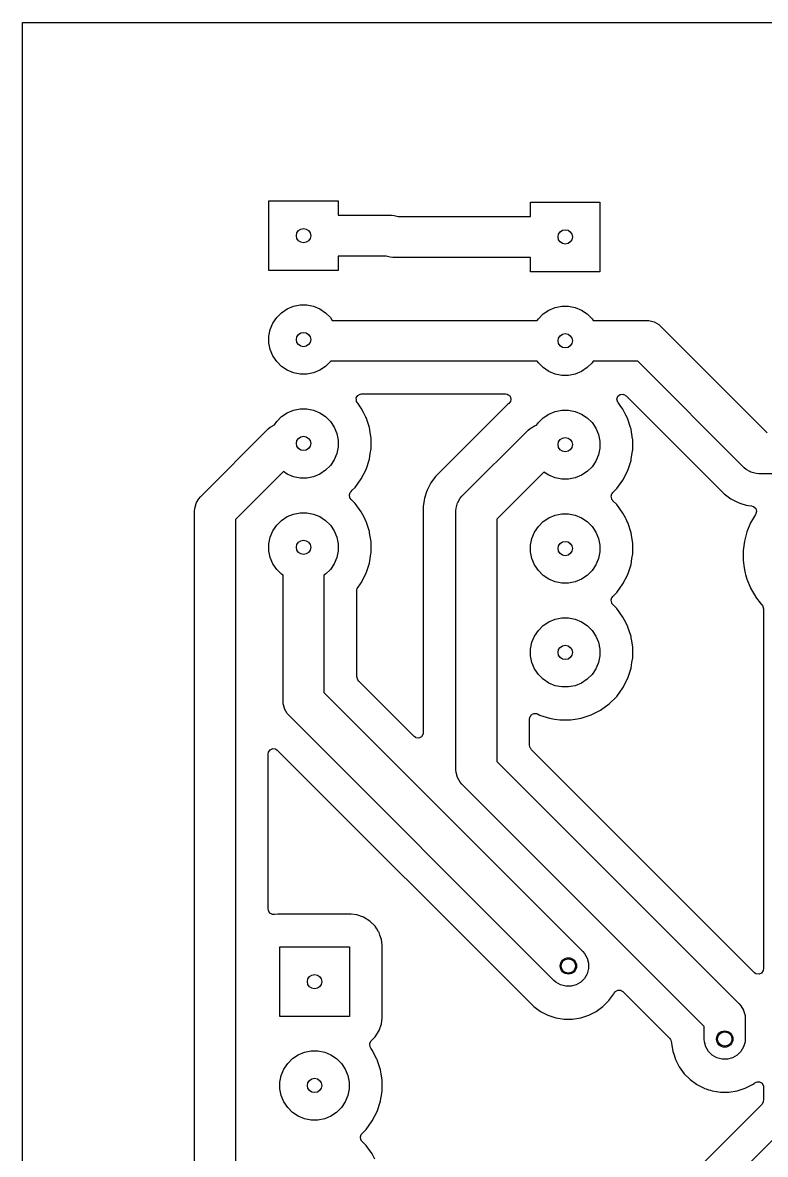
# Model space of a CAD drawing. Header units: millimetres. Extents: x 20 to 124, y -124 to -20.
# Drawn here: x 20 to 38.16, y -47.67 to -20 of the extents above; entities that cross this region are included whole.
import ezdxf

# ---------------------------------------------------------------- set-up
doc = ezdxf.new("R2010")
doc.units = ezdxf.units.MM
doc.layers.add('B.Cu', color=153, linetype='CONTINUOUS', true_color=0x4d7fc4)
doc.layers.add('Edge.Cuts', color=254, linetype='CONTINUOUS', true_color=0xd0d2cd)

msp = doc.modelspace()

# ---------------------------------------------------------------- linework, layer by layer
at = {"layer": 'B.Cu', "linetype": 'CONTINUOUS'}
for p, q in [((26.02, -26.06), (26.02, -24.36)), ((26.02, -24.36), (27.72, -24.36)), ((27.72, -24.36), (27.72, -24.71)), ((32.42, -24.74), (32.42, -24.39)), ((32.42, -24.39), (34.12, -24.39)), ((34.12, -24.39), (34.12, -26.09)), ((27.72, -24.71), (29.0217, -24.71)), ((29.0217, -24.71), (29.086948, -24.714277)), ((29.086948, -24.714277), (29.086963, -24.714277)), ((29.086963, -24.714277), (29.182962, -24.74)), ((29.182962, -24.74), (31.1183, -24.74)), ((31.1183, -24.74), (31.4025, -24.74)), ((31.4025, -24.74), (32.42, -24.74)), ((28.890438, -25.71), (27.72, -25.71)), ((27.72, -25.71), (27.72, -26.06)), ((28.986437, -25.735723), (28.890438, -25.71)), ((28.986452, -25.735723), (28.986437, -25.735723)), ((29.0517, -25.74), (28.986452, -25.735723)), ((31.1183, -25.74), (29.0517, -25.74)), ((31.4025, -25.74), (31.1183, -25.74)), ((32.42, -25.74), (31.4025, -25.74)), ((32.42, -26.09), (32.42, -25.74)), ((27.72, -26.06), (26.02, -26.06)), ((34.12, -26.09), (32.42, -26.09)), ((26.212941, -27.210766), (26.330766, -27.092941)), ((26.330766, -27.092941), (26.469313, -27.000367)), ((26.469313, -27.000367), (26.623258, -26.936601)), ((26.623258, -26.936601), (26.786685, -26.904093)), ((26.786685, -26.904093), (26.953315, -26.904093)), ((26.953315, -26.904093), (27.116742, -26.936601)), ((27.116742, -26.936601), (27.270687, -27.000367)), ((27.270687, -27.000367), (27.409234, -27.092941)), ((27.409234, -27.092941), (27.527059, -27.210766)), ((32.730766, -27.122941), (32.869313, -27.030367)), ((32.869313, -27.030367), (33.023258, -26.966601)), ((33.023258, -26.966601), (33.186685, -26.934093)), ((33.186685, -26.934093), (33.353315, -26.934093)), ((33.353315, -26.934093), (33.516742, -26.966601)), ((33.516742, -26.966601), (33.670687, -27.030367)), ((33.670687, -27.030367), (33.809234, -27.122941)), ((26.056601, -27.503258), (26.120367, -27.349313)), ((26.120367, -27.349313), (26.212941, -27.210766)), ((27.527059, -27.210766), (27.57332, -27.28)), ((27.57332, -27.28), (32.586726, -27.28)), ((32.586726, -27.28), (32.612941, -27.240766)), ((32.612941, -27.240766), (32.730766, -27.122941)), ((33.809234, -27.122941), (33.927059, -27.240766)), ((33.927059, -27.240766), (33.953274, -27.28)), ((33.953274, -27.28), (35.2523, -27.28)), ((35.2523, -27.28), (35.317548, -27.284277)), ((35.317548, -27.284277), (35.317563, -27.284277)), ((35.317563, -27.284277), (35.443642, -27.31806)), ((35.443642, -27.31806), (35.556681, -27.383323)), ((35.556681, -27.383323), (35.556696, -27.383338)), ((35.556696, -27.383338), (35.605853, -27.426447)), ((26.024093, -27.666685), (26.056601, -27.503258)), ((26.024093, -27.833315), (26.024093, -27.666685)), ((35.605853, -27.426447), (38.209407, -30.03)), ((26.056601, -27.996742), (26.024093, -27.833315)), ((26.120367, -28.150687), (26.056601, -27.996742)), ((26.212941, -28.289234), (26.120367, -28.150687)), ((26.330766, -28.407059), (26.212941, -28.289234)), ((26.469313, -28.499633), (26.330766, -28.407059)), ((26.623258, -28.563399), (26.469313, -28.499633)), ((27.270687, -28.499633), (27.116742, -28.563399)), ((27.409234, -28.407059), (27.270687, -28.499633)), ((27.527059, -28.289234), (27.409234, -28.407059)), ((27.533229, -28.28), (27.527059, -28.289234)), ((32.586726, -28.28), (27.533229, -28.28)), ((32.612941, -28.319234), (32.586726, -28.28)), ((32.730766, -28.437059), (32.612941, -28.319234)), ((32.869313, -28.529633), (32.730766, -28.437059)), ((33.809234, -28.437059), (33.670687, -28.529633)), ((33.927059, -28.319234), (33.809234, -28.437059)), ((33.953274, -28.28), (33.927059, -28.319234)), ((35.045194, -28.28), (33.953274, -28.28)), ((37.648746, -30.883553), (35.045194, -28.28)), ((26.786685, -28.595907), (26.623258, -28.563399)), ((26.953315, -28.595907), (26.786685, -28.595907)), ((27.116742, -28.563399), (26.953315, -28.595907)), ((33.023258, -28.593399), (32.869313, -28.529633)), ((33.186685, -28.625907), (33.023258, -28.593399)), ((33.353315, -28.625907), (33.186685, -28.625907)), ((33.516742, -28.593399), (33.353315, -28.625907)), ((33.670687, -28.529633), (33.516742, -28.593399)), ((28.160091, -29.178637), (28.194451, -29.1178)), ((28.162526, -29.22124), (28.160091, -29.178637)), ((28.16142, -29.225996), (28.162526, -29.22124)), ((28.16306, -29.230594), (28.16142, -29.225996)), ((28.164077, -29.248391), (28.16306, -29.230594)), ((28.168431, -29.260591), (28.164077, -29.248391)), ((28.184895, -29.291795), (28.168431, -29.260591)), ((28.184897, -29.291802), (28.184895, -29.291795)), ((28.194354, -29.304818), (28.184897, -29.291802)), ((28.281634, -29.424949), (28.194354, -29.304818)), ((28.194451, -29.1178), (28.251071, -29.086361)), ((28.251071, -29.086361), (28.258543, -29.084511)), ((28.258543, -29.084511), (28.260071, -29.084133)), ((28.260071, -29.084133), (28.289865, -29.0805)), ((28.289865, -29.0805), (31.80732, -29.0805)), ((31.866064, -29.328048), (30.106338, -31.087775)), ((31.80732, -29.0805), (31.842247, -29.085521)), ((31.842247, -29.085521), (31.8531, -29.088707)), ((31.8531, -29.088707), (31.8681, -29.098345)), ((31.866086, -29.328028), (31.866064, -29.328048)), ((31.889772, -29.31082), (31.866086, -29.328028)), ((31.8681, -29.098345), (31.885212, -29.10337)), ((31.885212, -29.10337), (31.896884, -29.116841)), ((31.929682, -29.262013), (31.889772, -29.31082)), ((31.896884, -29.116841), (31.911881, -29.126477)), ((31.911881, -29.126477), (31.91929, -29.142698)), ((31.91929, -29.142698), (31.930967, -29.156174)), ((31.930968, -29.259197), (31.929682, -29.262013)), ((31.930967, -29.156174), (31.933503, -29.173816)), ((31.930971, -29.25919), (31.930968, -29.259197)), ((31.940911, -29.225332), (31.930971, -29.259183)), ((31.930971, -29.259183), (31.930971, -29.25919)), ((31.933503, -29.173816), (31.94091, -29.190031)), ((31.94091, -29.190031), (31.938373, -29.207682)), ((31.938373, -29.207682), (31.940911, -29.225332)), ((34.534935, -29.203414), (34.557474, -29.137279)), ((34.547368, -29.253624), (34.534935, -29.203414)), ((34.544512, -29.254643), (34.547368, -29.253624)), ((34.546632, -29.260586), (34.544512, -29.254643)), ((34.551267, -29.269372), (34.546632, -29.260586)), ((34.551729, -29.271235), (34.551267, -29.269372)), ((34.554212, -29.275489), (34.551729, -29.271235)), ((34.554428, -29.275362), (34.554212, -29.275489)), ((34.563102, -29.291803), (34.554428, -29.275362)), ((34.557474, -29.137279), (34.61219, -29.093829)), ((34.614095, -29.361989), (34.563102, -29.291803)), ((34.61219, -29.093829), (34.681711, -29.086858)), ((34.681711, -29.086858), (34.693739, -29.089745)), ((34.693739, -29.089745), (34.704603, -29.092935)), ((34.704603, -29.092935), (34.757345, -29.12423)), ((34.757345, -29.12423), (37.155081, -31.521966)), ((26.330766, -29.632941), (26.469313, -29.540367)), ((26.469313, -29.540367), (26.623258, -29.476601)), ((26.623258, -29.476601), (26.786685, -29.444093)), ((26.786685, -29.444093), (26.953315, -29.444093)), ((26.953315, -29.444093), (27.116742, -29.476601)), ((27.116742, -29.476601), (27.270687, -29.540367)), ((27.270687, -29.540367), (27.409234, -29.632941)), ((28.335298, -29.530269), (28.281634, -29.424949)), ((28.336312, -29.53226), (28.335298, -29.530269)), ((28.396292, -29.649976), (28.336312, -29.53226)), ((32.730766, -29.662941), (32.869313, -29.570367)), ((32.869313, -29.570367), (33.023258, -29.506601)), ((33.023258, -29.506601), (33.186685, -29.474093)), ((33.186685, -29.474093), (33.353315, -29.474093)), ((33.353315, -29.474093), (33.516742, -29.506601)), ((33.516742, -29.506601), (33.670687, -29.570367)), ((33.670687, -29.570367), (33.809234, -29.662941)), ((34.681634, -29.454949), (34.614095, -29.361989)), ((34.754528, -29.598011), (34.681634, -29.454949)), ((34.784293, -29.656428), (34.754528, -29.598011)), ((26.057219, -29.893323), (26.155665, -29.836484)), ((26.155665, -29.836484), (26.212941, -29.750766)), ((26.212941, -29.750766), (26.330766, -29.632941)), ((27.409234, -29.632941), (27.527059, -29.750766)), ((27.527059, -29.750766), (27.619633, -29.889313)), ((28.397022, -29.651224), (28.396292, -29.649976)), ((28.397329, -29.652012), (28.397022, -29.651224)), ((28.399577, -29.656423), (28.397329, -29.652012)), ((28.399577, -29.656425), (28.399577, -29.656423)), ((28.399579, -29.656428), (28.399577, -29.656425)), ((28.47986, -29.903507), (28.399579, -29.656428)), ((32.408919, -29.923323), (32.521958, -29.85806)), ((32.521958, -29.85806), (32.569873, -29.84522)), ((32.569873, -29.84522), (32.612941, -29.780766)), ((32.612941, -29.780766), (32.730766, -29.662941)), ((33.809234, -29.662941), (33.927059, -29.780766)), ((33.927059, -29.780766), (34.019633, -29.919313)), ((34.796292, -29.679976), (34.784293, -29.656428)), ((34.797026, -29.681229), (34.796292, -29.679976)), ((34.797338, -29.682029), (34.797026, -29.681229)), ((34.799577, -29.686423), (34.797338, -29.682029)), ((34.799577, -29.686425), (34.799577, -29.686423)), ((34.799579, -29.686428), (34.799577, -29.686425)), ((34.802187, -29.694456), (34.799579, -29.686428)), ((34.802189, -29.69446), (34.802187, -29.694456)), ((34.870113, -29.90351), (34.802189, -29.69446)), ((24.351847, -31.592647), (26.008047, -29.936446)), ((26.008047, -29.936446), (26.057211, -29.89333)), ((26.057211, -29.89333), (26.057219, -29.893323)), ((27.619633, -29.889313), (27.683399, -30.043258)), ((27.683399, -30.043258), (27.715907, -30.206685)), ((28.498947, -30.024021), (28.47986, -29.903507)), ((28.5205, -30.160097), (28.498947, -30.024021)), ((28.5205, -30.419902), (28.5205, -30.160097)), ((30.744747, -31.581447), (32.359747, -29.966447)), ((32.359747, -29.966447), (32.408903, -29.923338)), ((32.408903, -29.923338), (32.408919, -29.923323)), ((34.019633, -29.919313), (34.083399, -30.073258)), ((34.083399, -30.073258), (34.115907, -30.236685)), ((34.87986, -29.933507), (34.870113, -29.90351)), ((34.882473, -29.950007), (34.87986, -29.933507)), ((34.918582, -30.177986), (34.882473, -29.950007)), ((27.715907, -30.373315), (27.683399, -30.536742)), ((27.715907, -30.206685), (27.715907, -30.373315)), ((28.502539, -30.533298), (28.5205, -30.419902)), ((34.115907, -30.403315), (34.083399, -30.566742)), ((34.115907, -30.236685), (34.115907, -30.403315)), ((34.9205, -30.190098), (34.918582, -30.177986)), ((34.9205, -30.449901), (34.9205, -30.190098)), ((27.619633, -30.690687), (27.527059, -30.829234)), ((27.683399, -30.536742), (27.619633, -30.690687)), ((28.399579, -30.923572), (28.47986, -30.676493)), ((28.47986, -30.676493), (28.502539, -30.533298)), ((34.083399, -30.566742), (34.019633, -30.720687)), ((34.799579, -30.953572), (34.87986, -30.706493)), ((34.87986, -30.706493), (34.884611, -30.676496)), ((34.884611, -30.676496), (34.917005, -30.471968)), ((34.917005, -30.471967), (34.9205, -30.449901)), ((34.917005, -30.471968), (34.917005, -30.471967)), ((26.379251, -30.979455), (25.2054, -32.153306)), ((26.469313, -31.039633), (26.379251, -30.979455)), ((27.409234, -30.947059), (27.270687, -31.039633)), ((27.527059, -30.829234), (27.409234, -30.947059)), ((28.281634, -31.155051), (28.399579, -30.923572)), ((32.750296, -30.990109), (31.5983, -32.142106)), ((32.869313, -31.069633), (32.750296, -30.990109)), ((33.809234, -30.977059), (33.670687, -31.069633)), ((33.927059, -30.859234), (33.809234, -30.977059)), ((34.019633, -30.720687), (33.927059, -30.859234)), ((34.681634, -31.185051), (34.799579, -30.953572)), ((37.69791, -30.926668), (37.648746, -30.883553)), ((37.697919, -30.926677), (37.69791, -30.926668)), ((37.788199, -30.9788), (37.697919, -30.926677)), ((37.810958, -30.99194), (37.788199, -30.9788)), ((37.937037, -31.025723), (37.810958, -30.99194)), ((26.623258, -31.103399), (26.469313, -31.039633)), ((26.786685, -31.135907), (26.623258, -31.103399)), ((26.953315, -31.135907), (26.786685, -31.135907)), ((27.116742, -31.103399), (26.953315, -31.135907)), ((27.270687, -31.039633), (27.116742, -31.103399)), ((28.128931, -31.365229), (28.281634, -31.155051)), ((29.986014, -31.253386), (29.968717, -31.287335)), ((29.986016, -31.253383), (29.986014, -31.253386)), ((30.098199, -31.098978), (29.986016, -31.253383)), ((30.106336, -31.087778), (30.098199, -31.098978)), ((30.106338, -31.087776), (30.106336, -31.087778)), ((30.106338, -31.087775), (30.106338, -31.087776)), ((33.023258, -31.133399), (32.869313, -31.069633)), ((33.186685, -31.165907), (33.023258, -31.133399)), ((33.353315, -31.165907), (33.186685, -31.165907)), ((33.516742, -31.133399), (33.353315, -31.165907)), ((33.670687, -31.069633), (33.516742, -31.133399)), ((34.528931, -31.395229), (34.681634, -31.185051)), ((37.937052, -31.025723), (37.937037, -31.025723)), ((38.0023, -31.03), (37.937052, -31.025723)), ((38.557191, -31.03), (38.0023, -31.03)), ((27.990952, -31.550051), (27.991081, -31.548242)), ((27.991081, -31.548242), (28.010447, -31.490047)), ((28.010447, -31.490047), (28.01464, -31.483523)), ((28.01464, -31.483523), (28.031258, -31.462901)), ((28.031258, -31.462901), (28.058379, -31.435781)), ((28.058379, -31.435781), (28.128931, -31.365229)), ((29.888086, -31.451145), (29.829821, -31.630467)), ((29.888089, -31.451137), (29.888086, -31.451145)), ((29.891572, -31.44042), (29.888089, -31.451137)), ((29.892632, -31.436658), (29.891572, -31.44042)), ((29.962049, -31.300421), (29.892632, -31.436658)), ((29.968717, -31.287335), (29.962049, -31.300421)), ((34.391081, -31.578242), (34.410447, -31.520047)), ((34.410447, -31.520047), (34.41464, -31.513523)), ((34.41464, -31.513523), (34.431263, -31.492896)), ((34.431263, -31.492896), (34.451841, -31.472319)), ((34.451841, -31.472319), (34.528931, -31.395229)), ((37.155081, -31.521966), (37.320689, -31.642287)), ((24.209677, -31.880937), (24.24346, -31.754858)), ((24.24346, -31.754858), (24.254798, -31.73522)), ((24.254798, -31.73522), (24.308723, -31.641819)), ((24.308723, -31.641819), (24.308738, -31.641803)), ((24.308738, -31.641803), (24.351847, -31.592647)), ((28.005618, -31.617455), (27.990952, -31.550051)), ((28.005804, -31.618311), (28.005618, -31.617455)), ((28.013296, -31.632032), (28.005804, -31.618311)), ((28.034448, -31.660288), (28.013296, -31.632032)), ((28.128931, -31.754771), (28.034448, -31.660288)), ((28.281634, -31.964949), (28.128931, -31.754771)), ((29.822125, -31.679066), (29.7978, -31.832648)), ((29.829821, -31.630467), (29.822125, -31.679065)), ((29.822125, -31.679065), (29.822125, -31.679066)), ((30.602577, -31.869737), (30.63636, -31.743658)), ((30.63636, -31.743658), (30.641232, -31.73522)), ((30.641232, -31.73522), (30.701623, -31.630619)), ((30.701623, -31.630619), (30.701638, -31.630603)), ((30.701638, -31.630603), (30.744747, -31.581447)), ((34.390952, -31.580051), (34.391081, -31.578242)), ((34.405804, -31.648311), (34.390952, -31.580051)), ((34.413296, -31.662032), (34.405804, -31.648311)), ((34.432582, -31.687796), (34.413296, -31.662032)), ((34.434448, -31.690288), (34.432582, -31.687796)), ((34.528931, -31.784771), (34.434448, -31.690288)), ((34.681634, -31.994949), (34.528931, -31.784771)), ((37.320689, -31.642287), (37.381768, -31.673408)), ((37.381768, -31.673408), (37.503081, -31.73522)), ((37.503081, -31.73522), (37.563253, -31.754771)), ((37.563253, -31.754771), (37.697765, -31.798477)), ((37.697765, -31.798477), (37.697767, -31.798477)), ((37.697767, -31.798477), (37.697769, -31.798478)), ((37.697769, -31.798478), (37.75261, -31.807163)), ((37.75261, -31.807163), (37.82894, -31.819253)), ((37.82894, -31.819253), (37.862649, -31.829677)), ((24.2054, -31.9462), (24.209677, -31.880952)), ((24.2054, -79.6265), (24.2054, -31.9462)), ((24.209677, -31.880952), (24.209677, -31.880937)), ((26.330766, -32.172941), (26.469313, -32.080367)), ((26.469313, -32.080367), (26.623258, -32.016601)), ((26.623258, -32.016601), (26.786685, -31.984093)), ((26.786685, -31.984093), (26.953315, -31.984093)), ((26.953315, -31.984093), (27.116742, -32.016601)), ((27.116742, -32.016601), (27.270687, -32.080367)), ((27.270687, -32.080367), (27.409234, -32.172941)), ((28.356786, -32.112444), (28.281634, -31.964949)), ((29.7978, -31.832648), (29.7978, -37.362623)), ((30.5983, -31.935), (30.602577, -31.869752)), ((30.5983, -38.2716), (30.5983, -31.935)), ((30.602577, -31.869752), (30.602577, -31.869737)), ((32.869313, -32.110367), (33.023258, -32.046601)), ((33.023258, -32.046601), (33.186685, -32.014093)), ((33.186685, -32.014093), (33.353315, -32.014093)), ((33.353315, -32.014093), (33.516742, -32.046601)), ((33.516742, -32.046601), (33.670687, -32.110367)), ((34.741501, -32.112445), (34.681634, -31.994949)), ((37.919734, -32.027537), (37.801719, -32.231942)), ((37.862649, -31.829677), (37.872352, -31.834276)), ((37.872352, -31.834276), (37.875194, -31.835624)), ((37.875194, -31.835624), (37.927338, -31.882129)), ((37.921984, -32.024171), (37.919734, -32.027537)), ((37.930582, -32.010209), (37.921797, -32.024046)), ((37.921797, -32.024046), (37.921984, -32.024171)), ((37.927338, -31.882129), (37.946062, -31.949416)), ((37.932183, -32.007113), (37.930582, -32.010209)), ((37.946027, -31.951901), (37.932183, -32.007113)), ((37.946062, -31.949416), (37.946027, -31.951901)), ((25.2054, -32.153306), (25.2054, -79.419393)), ((26.120367, -32.429313), (26.212941, -32.290766)), ((26.212941, -32.290766), (26.330766, -32.172941)), ((27.409234, -32.172941), (27.527059, -32.290766)), ((27.527059, -32.290766), (27.619633, -32.429313)), ((28.356787, -32.112445), (28.356786, -32.112444)), ((28.396289, -32.18997), (28.356787, -32.112445)), ((28.397035, -32.191245), (28.396289, -32.18997)), ((28.397349, -32.192051), (28.397035, -32.191245)), ((28.399577, -32.196423), (28.397349, -32.192051)), ((28.399577, -32.196425), (28.399577, -32.196423)), ((28.399579, -32.196428), (28.399577, -32.196425)), ((28.47986, -32.443507), (28.399579, -32.196428)), ((31.5983, -32.142106), (31.5983, -38.064494)), ((32.520367, -32.459313), (32.612941, -32.320766)), ((32.612941, -32.320766), (32.730766, -32.202941)), ((32.730766, -32.202941), (32.869313, -32.110367)), ((33.670687, -32.110367), (33.809234, -32.202941)), ((33.809234, -32.202941), (33.927059, -32.320766)), ((33.927059, -32.320766), (34.019633, -32.459313)), ((34.756786, -32.142444), (34.741501, -32.112445)), ((34.756787, -32.142445), (34.756786, -32.142444)), ((34.796289, -32.21997), (34.756787, -32.142445)), ((34.797035, -32.221245), (34.796289, -32.21997)), ((34.797349, -32.222051), (34.797035, -32.221245)), ((34.799577, -32.226423), (34.797349, -32.222051)), ((34.799577, -32.226425), (34.799577, -32.226423)), ((34.799579, -32.226428), (34.799577, -32.226425)), ((34.87986, -32.473507), (34.799579, -32.226428)), ((37.801715, -32.23195), (37.711395, -32.450001)), ((37.801719, -32.231942), (37.801715, -32.23195)), ((26.024093, -32.746685), (26.056601, -32.583258)), ((26.056601, -32.583258), (26.120367, -32.429313)), ((27.619633, -32.429313), (27.683399, -32.583258)), ((27.683399, -32.583258), (27.715907, -32.746685)), ((28.480888, -32.450001), (28.47986, -32.443507)), ((28.48461, -32.473502), (28.480888, -32.450001)), ((28.484611, -32.473506), (28.48461, -32.473502)), ((28.5205, -32.700097), (28.484611, -32.473506)), ((32.424093, -32.776685), (32.456601, -32.613258)), ((32.456601, -32.613258), (32.520367, -32.459313)), ((34.019633, -32.459313), (34.083399, -32.613258)), ((34.083399, -32.613258), (34.115907, -32.776685)), ((34.898947, -32.594021), (34.87986, -32.473507)), ((34.9205, -32.730097), (34.898947, -32.594021)), ((37.711395, -32.450001), (37.650305, -32.677992)), ((26.024093, -32.913315), (26.024093, -32.746685)), ((26.056601, -33.076742), (26.024093, -32.913315)), ((27.715907, -32.913315), (27.683399, -33.076742)), ((27.715907, -32.746685), (27.715907, -32.913315)), ((28.5205, -32.959902), (28.5205, -32.700097)), ((32.424093, -32.943315), (32.424093, -32.776685)), ((34.115907, -32.776685), (34.115907, -32.943315)), ((34.9205, -32.989902), (34.9205, -32.730097)), ((37.619501, -32.911979), (37.6195, -32.911995)), ((37.6195, -32.911995), (37.6195, -33.148004)), ((37.619503, -32.911963), (37.619501, -32.911979)), ((37.650305, -32.677992), (37.619503, -32.911963)), ((26.120367, -33.230687), (26.056601, -33.076742)), ((27.683399, -33.076742), (27.619633, -33.230687)), ((28.47986, -33.216493), (28.515749, -32.989897)), ((28.515749, -32.989897), (28.5205, -32.959902)), ((32.456601, -33.106742), (32.424093, -32.943315)), ((32.520367, -33.260687), (32.456601, -33.106742)), ((34.083399, -33.106742), (34.019633, -33.260687)), ((34.115907, -32.943315), (34.083399, -33.106742)), ((34.87986, -33.246493), (34.891199, -33.174895)), ((34.891199, -33.174895), (34.902539, -33.1033)), ((34.902539, -33.103298), (34.9205, -32.989902)), ((34.902539, -33.1033), (34.902539, -33.103298)), ((37.6195, -33.148004), (37.619501, -33.14802)), ((37.619501, -33.14802), (37.635726, -33.271266)), ((26.212941, -33.369234), (26.120367, -33.230687)), ((26.330766, -33.487059), (26.212941, -33.369234)), ((27.527059, -33.369234), (27.409234, -33.487059)), ((27.619633, -33.230687), (27.527059, -33.369234)), ((28.281634, -33.695051), (28.399579, -33.463572)), ((28.399579, -33.463572), (28.47986, -33.216493)), ((32.612941, -33.399234), (32.520367, -33.260687)), ((32.730766, -33.517059), (32.612941, -33.399234)), ((33.927059, -33.399234), (33.809234, -33.517059)), ((34.019633, -33.260687), (33.927059, -33.399234)), ((34.799579, -33.493572), (34.87986, -33.246493)), ((37.635726, -33.271266), (37.650307, -33.382014)), ((37.650307, -33.382014), (37.672162, -33.463576)), ((37.672162, -33.463576), (37.680199, -33.493572)), ((26.37, -33.513274), (26.330766, -33.487059)), ((26.37, -36.5912), (26.37, -33.513274)), ((27.409234, -33.487059), (27.37, -33.513274)), ((27.37, -33.513274), (27.37, -36.384094)), ((28.202969, -33.803323), (28.259835, -33.725054)), ((28.259835, -33.725054), (28.281634, -33.695051)), ((32.869313, -33.609633), (32.730766, -33.517059)), ((33.023258, -33.673399), (32.869313, -33.609633)), ((33.186685, -33.705907), (33.023258, -33.673399)), ((33.353315, -33.705907), (33.186685, -33.705907)), ((33.516742, -33.673399), (33.353315, -33.705907)), ((33.670687, -33.609633), (33.516742, -33.673399)), ((33.809234, -33.517059), (33.670687, -33.609633)), ((34.528931, -33.935229), (34.681634, -33.725051)), ((34.681634, -33.725051), (34.799579, -33.493572)), ((37.680199, -33.493572), (37.711395, -33.609997)), ((37.711395, -33.609997), (37.798905, -33.821264)), ((28.1705, -33.906132), (28.175523, -33.871198)), ((28.1705, -35.990671), (28.1705, -33.906132)), ((28.175523, -33.871198), (28.184309, -33.841275)), ((28.184309, -33.841275), (28.202969, -33.803323)), ((34.41464, -34.053523), (34.43136, -34.032799)), ((34.43136, -34.032799), (34.43171, -34.03245)), ((34.43171, -34.03245), (34.528931, -33.935229)), ((37.798905, -33.821264), (37.801714, -33.828045)), ((37.801714, -33.828045), (37.801719, -33.828056)), ((37.801719, -33.828056), (37.872677, -33.950957)), ((37.872677, -33.950957), (37.919727, -34.03245)), ((37.919727, -34.03245), (37.919729, -34.032453)), ((37.919729, -34.032453), (37.91973, -34.032454)), ((37.91973, -34.032454), (37.925446, -34.039904)), ((34.390952, -34.120051), (34.391081, -34.118242)), ((34.405804, -34.188311), (34.390952, -34.120051)), ((34.391081, -34.118242), (34.410447, -34.060047)), ((34.413296, -34.202032), (34.405804, -34.188311)), ((34.410447, -34.060047), (34.41464, -34.053523)), ((34.431885, -34.226865), (34.413296, -34.202032)), ((34.434448, -34.230288), (34.431885, -34.226865)), ((34.528931, -34.324771), (34.434448, -34.230288)), ((37.925446, -34.039904), (37.925449, -34.039908)), ((37.925449, -34.039908), (38.063395, -34.219683)), ((38.063395, -34.219683), (38.063406, -34.219697)), ((38.063406, -34.219697), (38.063411, -34.219703)), ((38.063411, -34.219703), (38.07057, -34.226861)), ((38.07057, -34.226861), (38.070571, -34.226863)), ((38.070571, -34.226863), (38.070573, -34.226865)), ((38.070573, -34.226865), (38.074459, -34.232056)), ((38.074459, -34.232056), (38.091721, -34.255114)), ((38.091721, -34.255114), (38.104329, -34.278201)), ((38.104329, -34.278201), (38.1195, -34.337633)), ((32.869313, -34.650367), (33.023258, -34.586601)), ((33.023258, -34.586601), (33.186685, -34.554093)), ((33.186685, -34.554093), (33.353315, -34.554093)), ((33.353315, -34.554093), (33.516742, -34.586601)), ((33.516742, -34.586601), (33.670687, -34.650367)), ((34.681634, -34.534949), (34.528931, -34.324771)), ((34.756786, -34.682444), (34.681634, -34.534949)), ((38.1195, -34.337633), (38.1195, -43.136423)), ((32.520367, -34.999313), (32.612941, -34.860766)), ((32.612941, -34.860766), (32.730766, -34.742941)), ((32.730766, -34.742941), (32.869313, -34.650367)), ((33.670687, -34.650367), (33.809234, -34.742941)), ((33.809234, -34.742941), (33.927059, -34.860766)), ((33.927059, -34.860766), (34.019633, -34.999313)), ((34.756787, -34.682445), (34.756786, -34.682444)), ((34.796289, -34.75997), (34.756787, -34.682445)), ((34.797035, -34.761245), (34.796289, -34.75997)), ((34.797349, -34.762051), (34.797035, -34.761245)), ((34.799577, -34.766423), (34.797349, -34.762051)), ((34.799577, -34.766425), (34.799577, -34.766423)), ((34.799579, -34.766428), (34.799577, -34.766425)), ((34.804143, -34.780476), (34.799579, -34.766428)), ((34.872219, -34.989992), (34.804143, -34.780476)), ((32.456601, -35.153258), (32.520367, -34.999313)), ((34.019633, -34.999313), (34.083399, -35.153258)), ((34.87986, -35.013507), (34.872219, -34.989992)), ((34.884652, -35.043765), (34.87986, -35.013507)), ((34.89569, -35.113456), (34.884652, -35.043765)), ((34.89569, -35.113457), (34.89569, -35.113456)), ((34.9205, -35.270098), (34.89569, -35.113457)), ((32.424093, -35.316685), (32.456601, -35.153258)), ((32.424093, -35.483315), (32.424093, -35.316685)), ((34.083399, -35.153258), (34.115907, -35.316685)), ((34.115907, -35.316685), (34.115907, -35.483315)), ((34.9205, -35.5299), (34.9205, -35.270098)), ((32.456601, -35.646742), (32.424093, -35.483315)), ((32.520367, -35.800687), (32.456601, -35.646742)), ((34.083399, -35.646742), (34.019633, -35.800687)), ((34.115907, -35.483315), (34.083399, -35.646742)), ((34.891199, -35.714895), (34.902539, -35.6433)), ((34.902539, -35.643298), (34.9205, -35.5299)), ((34.902539, -35.6433), (34.902539, -35.643298)), ((32.612941, -35.939234), (32.520367, -35.800687)), ((32.730766, -36.057059), (32.612941, -35.939234)), ((33.927059, -35.939234), (33.809234, -36.057059)), ((34.019633, -35.800687), (33.927059, -35.939234)), ((34.799579, -36.033572), (34.87986, -35.786493)), ((34.87986, -35.786493), (34.891199, -35.714895)), ((28.185667, -36.050096), (28.1705, -35.990671)), ((28.198274, -36.073185), (28.185667, -36.050096)), ((28.219426, -36.101441), (28.198274, -36.073185)), ((29.575957, -37.457972), (28.219426, -36.101441)), ((32.869313, -36.149633), (32.730766, -36.057059)), ((33.023258, -36.213399), (32.869313, -36.149633)), ((33.186685, -36.245907), (33.023258, -36.213399)), ((33.353315, -36.245907), (33.186685, -36.245907)), ((33.516742, -36.213399), (33.353315, -36.245907)), ((33.670687, -36.149633), (33.516742, -36.213399)), ((33.809234, -36.057059), (33.670687, -36.149633)), ((34.681634, -36.265051), (34.799579, -36.033572)), ((27.37, -36.384094), (33.699753, -42.713847)), ((34.345229, -36.658931), (34.528931, -36.475229)), ((34.528931, -36.475229), (34.681634, -36.265051)), ((26.374277, -36.656447), (26.37, -36.5912)), ((26.374277, -36.656463), (26.374277, -36.656447)), ((26.403236, -36.764537), (26.374277, -36.656463)), ((26.40806, -36.782542), (26.403236, -36.764537)), ((26.473323, -36.895581), (26.40806, -36.782542)), ((34.135051, -36.811634), (34.345229, -36.658931)), ((26.473338, -36.895596), (26.473323, -36.895581)), ((26.516447, -36.944753), (26.473338, -36.895596)), ((32.992647, -43.420953), (26.516447, -36.944753)), ((32.3988, -37.02868), (32.403822, -36.993747)), ((32.3988, -37.671071), (32.3988, -37.02868)), ((32.403822, -36.993747), (32.407733, -36.980428)), ((32.407733, -36.980428), (32.417704, -36.964911)), ((32.417704, -36.964911), (32.418364, -36.960941)), ((32.418364, -36.960941), (32.424888, -36.953733)), ((32.424888, -36.953733), (32.445506, -36.921651)), ((32.445506, -36.921651), (32.459868, -36.915091)), ((32.459868, -36.915091), (32.465254, -36.909142)), ((32.465254, -36.909142), (32.483965, -36.904086)), ((32.483965, -36.904086), (32.509058, -36.892626)), ((32.509058, -36.892626), (32.51237, -36.89215)), ((32.51237, -36.89215), (32.524454, -36.893146)), ((32.524454, -36.893146), (32.532705, -36.890917)), ((32.532705, -36.890917), (32.567518, -36.896696)), ((32.567518, -36.896696), (32.569401, -36.897293)), ((32.569401, -36.897293), (32.588188, -36.905)), ((32.588188, -36.905), (32.63609, -36.929408)), ((32.63609, -36.929408), (32.636924, -36.929837)), ((32.636924, -36.929837), (32.637259, -36.930011)), ((32.637259, -36.930011), (32.641031, -36.931074)), ((32.641031, -36.931074), (32.883507, -37.00986)), ((32.883507, -37.00986), (32.966438, -37.022994)), ((32.966438, -37.022994), (33.015545, -37.030772)), ((33.015545, -37.030772), (33.015644, -37.030787)), ((33.015644, -37.030787), (33.015706, -37.030797)), ((33.015706, -37.030797), (33.140098, -37.0505)), ((33.140098, -37.0505), (33.140103, -37.0505)), ((33.140103, -37.0505), (33.399901, -37.0505)), ((33.399901, -37.0505), (33.399902, -37.0505)), ((33.399902, -37.0505), (33.513298, -37.032539)), ((33.513298, -37.032539), (33.656493, -37.00986)), ((33.656493, -37.00986), (33.903572, -36.929579)), ((33.903572, -36.929579), (34.135051, -36.811634)), ((29.612129, -37.483086), (29.575957, -37.457972)), ((29.619107, -37.486273), (29.612129, -37.483086)), ((29.688257, -37.496214), (29.619107, -37.486273)), ((29.751814, -37.467191), (29.688257, -37.496214)), ((29.789589, -37.408414), (29.751814, -37.467191)), ((29.792776, -37.397561), (29.789589, -37.408414)), ((29.796768, -37.3698), (29.792776, -37.397561)), ((29.7978, -37.362626), (29.796768, -37.3698)), ((29.7978, -37.362623), (29.797799, -37.362625)), ((29.797799, -37.362625), (29.7978, -37.362626)), ((26.0059, -37.883475), (26.010921, -37.848548)), ((26.0059, -41.670824), (26.0059, -37.883475)), ((26.010921, -37.848548), (26.014107, -37.837695)), ((26.014107, -37.837695), (26.051877, -37.778914)), ((26.051877, -37.778914), (26.115431, -37.749885)), ((26.115431, -37.749885), (26.184586, -37.759823)), ((26.184586, -37.759823), (26.191572, -37.763013)), ((26.191572, -37.763013), (26.227742, -37.788126)), ((26.227742, -37.788126), (32.498982, -44.059366)), ((32.413967, -37.730496), (32.3988, -37.671071)), ((32.426574, -37.753585), (32.413967, -37.730496)), ((32.447721, -37.781836), (32.426574, -37.753585)), ((32.447726, -37.781841), (32.447721, -37.781836)), ((37.897657, -43.231772), (32.447726, -37.781841)), ((31.5983, -38.064494), (37.524853, -43.991047)), ((30.602577, -38.336847), (30.5983, -38.2716)), ((30.602577, -38.336863), (30.602577, -38.336847)), ((30.634462, -38.455859), (30.602577, -38.336863)), ((30.63636, -38.462942), (30.634462, -38.455859)), ((30.701623, -38.575981), (30.63636, -38.462942)), ((30.701638, -38.575996), (30.701623, -38.575981)), ((30.744747, -38.625153), (30.701638, -38.575996)), ((36.6713, -44.551706), (30.744747, -38.625153)), ((26.0104, -41.703927), (26.0059, -41.670824)), ((26.013825, -41.716291), (26.0104, -41.703927)), ((26.049293, -41.774373), (26.013825, -41.716291)), ((26.11193, -41.805328), (26.049293, -41.774373)), ((26.126221, -41.807832), (26.11193, -41.805328)), ((26.161497, -41.808911), (26.126221, -41.807832)), ((26.161499, -41.808911), (26.161497, -41.80891)), ((26.161497, -41.80891), (26.161497, -41.808911)), ((26.245028, -41.7995), (26.161499, -41.80891)), ((26.161499, -41.80891), (26.161499, -41.808911)), ((26.245037, -41.7995), (26.245028, -41.7995)), ((26.245046, -41.7995), (26.245037, -41.7995)), ((28.034954, -41.7995), (26.245046, -41.7995)), ((28.03496, -41.7995), (28.034954, -41.7995)), ((28.034966, -41.7995), (28.03496, -41.7995)), ((28.16923, -41.814627), (28.034966, -41.7995)), ((28.169252, -41.81463), (28.16923, -41.814627)), ((28.169255, -41.814631), (28.169252, -41.81463)), ((28.339522, -41.87421), (28.169255, -41.814631)), ((28.339525, -41.874212), (28.339522, -41.87421)), ((28.492261, -41.970183), (28.339525, -41.874212)), ((28.492262, -41.970184), (28.492261, -41.970183)), ((28.619815, -42.097737), (28.492262, -41.970184)), ((28.658323, -42.159022), (28.619815, -42.097737)), ((28.70555, -42.234184), (28.658323, -42.159022)), ((28.70559, -42.234247), (28.70555, -42.234184)), ((28.715789, -42.250478), (28.70559, -42.234247)), ((28.738883, -42.316477), (28.715789, -42.250478)), ((28.775366, -42.420737), (28.738883, -42.316477)), ((26.29, -44.3), (26.29, -42.6)), ((26.29, -42.6), (27.99, -42.6)), ((27.99, -42.6), (27.99, -44.3)), ((28.775367, -42.420743), (28.775366, -42.420737)), ((28.775368, -42.420745), (28.775367, -42.420743)), ((28.7905, -42.555046), (28.775368, -42.420745)), ((28.7905, -44.344954), (28.7905, -42.555046)), ((33.699753, -42.713847), (33.742876, -42.76302)), ((33.742876, -42.76302), (33.80814, -42.876058)), ((33.80814, -42.876058), (33.841923, -43.002137)), ((33.841923, -43.132663), (33.80814, -43.258742)), ((33.841923, -43.002137), (33.841923, -43.132663)), ((38.114476, -43.171361), (38.111289, -43.182214)), ((38.1195, -43.136423), (38.114476, -43.171361)), ((33.04182, -43.464076), (32.992647, -43.420953)), ((33.742876, -43.371781), (33.650581, -43.464076)), ((33.80814, -43.258742), (33.742876, -43.371781)), ((37.933829, -43.256886), (37.897657, -43.231772)), ((37.940807, -43.260073), (37.933829, -43.256886)), ((38.009957, -43.270014), (37.940807, -43.260073)), ((38.073514, -43.240991), (38.009957, -43.270014)), ((38.111289, -43.182214), (38.073514, -43.240991)), ((33.154858, -43.52934), (33.04182, -43.464076)), ((33.280937, -43.563123), (33.154858, -43.52934)), ((33.411463, -43.563123), (33.280937, -43.563123)), ((33.537542, -43.52934), (33.411463, -43.563123)), ((33.650581, -43.464076), (33.537542, -43.52934)), ((34.466758, -43.732776), (34.487089, -43.703933)), ((34.487089, -43.703933), (34.489877, -43.70098)), ((34.489877, -43.70098), (34.496617, -43.693843)), ((34.496617, -43.693843), (34.556955, -43.658616)), ((34.556955, -43.658616), (34.626756, -43.661602)), ((34.626756, -43.661602), (34.633394, -43.663864)), ((34.633394, -43.663864), (34.681066, -43.693551)), ((34.681066, -43.693551), (35.821873, -44.834358)), ((34.193419, -44.059366), (34.338166, -43.914619)), ((34.338166, -43.914619), (34.458487, -43.749011)), ((34.458487, -43.749011), (34.466758, -43.732776)), ((37.524853, -43.991047), (37.567961, -44.040203)), ((32.498982, -44.059366), (32.664589, -44.179687)), ((32.664589, -44.179687), (32.846982, -44.27262)), ((32.846982, -44.27262), (33.041665, -44.335877)), ((33.650735, -44.335877), (33.845418, -44.27262)), ((33.845418, -44.27262), (34.027811, -44.179687)), ((34.027811, -44.179687), (34.193419, -44.059366)), ((37.567961, -44.040203), (37.567977, -44.040219)), ((37.567977, -44.040219), (37.631814, -44.150788)), ((37.631814, -44.150788), (37.63324, -44.153258)), ((37.63324, -44.153258), (37.667023, -44.279337)), ((27.99, -44.3), (26.29, -44.3)), ((28.715789, -44.649522), (28.775368, -44.479255)), ((28.775368, -44.479255), (28.7905, -44.344954)), ((33.041665, -44.335877), (33.243849, -44.3679)), ((33.243849, -44.3679), (33.24385, -44.3679)), ((33.24385, -44.3679), (33.448551, -44.3679)), ((33.448551, -44.3679), (33.448552, -44.3679)), ((33.448552, -44.3679), (33.650735, -44.335877)), ((36.6713, -44.8543), (36.6713, -44.551706)), ((37.667023, -44.279337), (37.667023, -44.279352)), ((37.667023, -44.279352), (37.6713, -44.3446)), ((37.6713, -44.3446), (37.6713, -44.8543)), ((28.557739, -44.864339), (28.619816, -44.802262)), ((28.619816, -44.802262), (28.715789, -44.649522)), ((28.491552, -44.961954), (28.493045, -44.955533)), ((28.493685, -44.999241), (28.491552, -44.961954)), ((28.493045, -44.955533), (28.52614, -44.895937)), ((28.495542, -45.031709), (28.493685, -44.999241)), ((28.500795, -45.046431), (28.495542, -45.031709)), ((28.517265, -45.077645), (28.500795, -45.046431)), ((28.551636, -45.124952), (28.517265, -45.077645)), ((28.52614, -44.895937), (28.557739, -44.864339)), ((35.821873, -44.834358), (35.843023, -44.86261)), ((35.843023, -44.86261), (35.855631, -44.885699)), ((35.855631, -44.885699), (35.8708, -44.945128)), ((35.8708, -44.945128), (35.8708, -44.956656)), ((35.8708, -44.956656), (35.902821, -45.15883)), ((36.675578, -44.919563), (36.6713, -44.8543)), ((36.70936, -45.045642), (36.675578, -44.919563)), ((36.774623, -45.158681), (36.70936, -45.045642)), ((37.63324, -45.045642), (37.567977, -45.158681)), ((37.667022, -44.919563), (37.63324, -45.045642)), ((37.6713, -44.8543), (37.667022, -44.919563)), ((26.482941, -45.450766), (26.600766, -45.332941)), ((26.600766, -45.332941), (26.739313, -45.240367)), ((26.739313, -45.240367), (26.893258, -45.176601)), ((26.893258, -45.176601), (27.056685, -45.144093)), ((27.056685, -45.144093), (27.223315, -45.144093)), ((27.223315, -45.144093), (27.386742, -45.176601)), ((27.386742, -45.176601), (27.540687, -45.240367)), ((27.540687, -45.240367), (27.679234, -45.332941)), ((27.679234, -45.332941), (27.797059, -45.450766)), ((28.666293, -45.349976), (28.551636, -45.124952)), ((28.667021, -45.351219), (28.666293, -45.349976)), ((28.667333, -45.35202), (28.667021, -45.351219)), ((28.669577, -45.356423), (28.667333, -45.35202)), ((28.669577, -45.356425), (28.669577, -45.356423)), ((28.669579, -45.356428), (28.669577, -45.356425)), ((28.672192, -45.364472), (28.669579, -45.356428)), ((28.672193, -45.364473), (28.672192, -45.364472)), ((28.743881, -45.585107), (28.672193, -45.364473)), ((35.902821, -45.15883), (35.902822, -45.158834)), ((35.902822, -45.158834), (35.93042, -45.243771)), ((35.93042, -45.243771), (35.96608, -45.353521)), ((35.96608, -45.353521), (35.966086, -45.353534)), ((35.966086, -45.353534), (36.059008, -45.535901)), ((36.866919, -45.250977), (36.774623, -45.158681)), ((36.979958, -45.31624), (36.866919, -45.250977)), ((37.106037, -45.350022), (36.979958, -45.31624)), ((37.236563, -45.350022), (37.106037, -45.350022)), ((37.362642, -45.31624), (37.236563, -45.350022)), ((37.475681, -45.250977), (37.362642, -45.31624)), ((37.567977, -45.158681), (37.475681, -45.250977)), ((26.326601, -45.743258), (26.390367, -45.589313)), ((26.390367, -45.589313), (26.482941, -45.450766)), ((27.797059, -45.450766), (27.889633, -45.589313)), ((27.889633, -45.589313), (27.953399, -45.743258)), ((28.74986, -45.603507), (28.743881, -45.585107)), ((28.765382, -45.701513), (28.74986, -45.603507)), ((36.059008, -45.535901), (36.059015, -45.535913)), ((36.059015, -45.535913), (36.179328, -45.701513)), ((26.294093, -45.906685), (26.326601, -45.743258)), ((26.294093, -46.073315), (26.294093, -45.906685)), ((27.953399, -45.743258), (27.985907, -45.906685)), ((27.985907, -45.906685), (27.985907, -46.073315)), ((28.7905, -45.860097), (28.765382, -45.701513)), ((28.7905, -46.119902), (28.7905, -45.860097)), ((36.179328, -45.701513), (36.324086, -45.846271)), ((36.324086, -45.846271), (36.478415, -45.958395)), ((37.889833, -45.93976), (37.906936, -45.927334)), ((37.906936, -45.927334), (37.906953, -45.927321)), ((37.906953, -45.927321), (37.907156, -45.927174)), ((37.907156, -45.927174), (37.908216, -45.926403)), ((37.908216, -45.926403), (37.939391, -45.909958)), ((37.939391, -45.909958), (37.951606, -45.905599)), ((37.951606, -45.905599), (37.969426, -45.90458)), ((37.969426, -45.90458), (37.97402, -45.902943)), ((37.97402, -45.902943), (37.978762, -45.904046)), ((37.978762, -45.904046), (38.021357, -45.901611)), ((38.021357, -45.901611), (38.082196, -45.935968)), ((38.082196, -45.935968), (38.113636, -45.992582)), ((26.326601, -46.236742), (26.294093, -46.073315)), ((27.985907, -46.073315), (27.953399, -46.236742)), ((28.772539, -46.233298), (28.7905, -46.119902)), ((36.478415, -45.958395), (36.48969, -45.966587)), ((36.48969, -45.966587), (36.587183, -46.016262)), ((36.587183, -46.016262), (36.665629, -46.056233)), ((36.665629, -46.056233), (36.667227, -46.057169)), ((36.667227, -46.057169), (36.670915, -46.058955)), ((36.670915, -46.058955), (36.67294, -46.059961)), ((36.67294, -46.059961), (36.676706, -46.061023)), ((36.676706, -46.061023), (36.719256, -46.074847)), ((36.719256, -46.074847), (36.776435, -46.093426)), ((36.776435, -46.093426), (36.776436, -46.093427)), ((36.776436, -46.093427), (36.819912, -46.107553)), ((36.819912, -46.107553), (36.866765, -46.122777)), ((36.866765, -46.122777), (36.967857, -46.138788)), ((36.967857, -46.138788), (37.068948, -46.1548)), ((37.068948, -46.1548), (37.068949, -46.1548)), ((37.068949, -46.1548), (37.273651, -46.1548)), ((37.273651, -46.1548), (37.273652, -46.1548)), ((37.273652, -46.1548), (37.475834, -46.122777)), ((37.475834, -46.122777), (37.670519, -46.05952)), ((37.670519, -46.05952), (37.85291, -45.966587)), ((37.85291, -45.966587), (37.889833, -45.93976)), ((38.113636, -45.992582), (38.115864, -46.001579)), ((38.115864, -46.001579), (38.1195, -46.031386)), ((38.1195, -46.031386), (38.1195, -46.338522)), ((26.390367, -46.390687), (26.326601, -46.236742)), ((26.482941, -46.529234), (26.390367, -46.390687)), ((27.889633, -46.390687), (27.797059, -46.529234)), ((27.953399, -46.236742), (27.889633, -46.390687)), ((28.669579, -46.623572), (28.74986, -46.376493)), ((28.74986, -46.376493), (28.761199, -46.304895)), ((28.761199, -46.304895), (28.772539, -46.2333)), ((28.772539, -46.2333), (28.772539, -46.233298)), ((38.075769, -46.451444), (28.908945, -55.618267)), ((38.107064, -46.3987), (38.075769, -46.451444)), ((38.114476, -46.373459), (38.107064, -46.3987)), ((38.1195, -46.338525), (38.114476, -46.373459)), ((38.1195, -46.338522), (38.119499, -46.338524)), ((38.119499, -46.338524), (38.1195, -46.338525)), ((26.600766, -46.647059), (26.482941, -46.529234)), ((26.739313, -46.739633), (26.600766, -46.647059)), ((26.893258, -46.803399), (26.739313, -46.739633)), ((27.540687, -46.739633), (27.386742, -46.803399)), ((27.679234, -46.647059), (27.540687, -46.739633)), ((27.647534, -58.011759), (38.92, -46.739293)), ((27.797059, -46.529234), (27.679234, -46.647059)), ((28.551634, -46.855051), (28.669579, -46.623572)), ((27.056685, -46.835907), (26.893258, -46.803399)), ((27.223315, -46.835907), (27.056685, -46.835907)), ((27.386742, -46.803399), (27.223315, -46.835907)), ((28.398931, -47.065229), (28.551634, -46.855051)), ((28.260952, -47.250051), (28.261081, -47.248242)), ((28.274736, -47.313403), (28.260952, -47.250051)), ((28.261081, -47.248242), (28.280447, -47.190047)), ((28.275804, -47.318311), (28.274736, -47.313403)), ((28.283296, -47.332032), (28.275804, -47.318311)), ((28.280447, -47.190047), (28.28464, -47.183523)), ((28.28464, -47.183523), (28.301257, -47.162902)), ((28.301257, -47.162902), (28.398931, -47.065229)), ((28.304448, -47.360288), (28.283296, -47.332032)), ((28.398931, -47.454771), (28.304448, -47.360288)), ((28.551634, -47.664949), (28.398931, -47.454771)), ((28.617195, -47.793619), (28.551634, -47.664949))]:
    msp.add_line(p, q, dxfattribs=at)
at = {"layer": 'B.Cu'}
for centre, radius in [((26.87, -25.21), 0.175), ((26.87, -25.21), 0.175), ((33.27, -25.24), 0.175), ((33.27, -25.24), 0.175), ((26.87, -27.75), 0.175), ((26.87, -27.75), 0.175), ((33.27, -27.78), 0.175), ((33.27, -27.78), 0.175), ((26.87, -30.29), 0.175), ((26.87, -30.29), 0.175), ((33.27, -30.32), 0.175), ((33.27, -30.32), 0.175), ((26.87, -32.83), 0.175), ((26.87, -32.83), 0.175), ((33.27, -32.86), 0.175), ((33.27, -32.86), 0.175), ((33.27, -35.4), 0.175), ((33.27, -35.4), 0.175), ((33.3462, -43.0674), 0.2), ((33.3462, -43.0674), 0.175), ((27.14, -43.45), 0.175), ((27.14, -43.45), 0.175), ((37.1713, -44.8543), 0.2), ((37.1713, -44.8543), 0.175), ((27.14, -45.99), 0.175), ((27.14, -45.99), 0.175)]:
    msp.add_circle(centre, radius, dxfattribs=at)
at = {"layer": 'Edge.Cuts', "linetype": 'CONTINUOUS'}
for p, q in [((20, -20), (124, -20)), ((20, -124), (20, -20))]:
    msp.add_line(p, q, dxfattribs=at)

doc.saveas('drawing.dxf')
